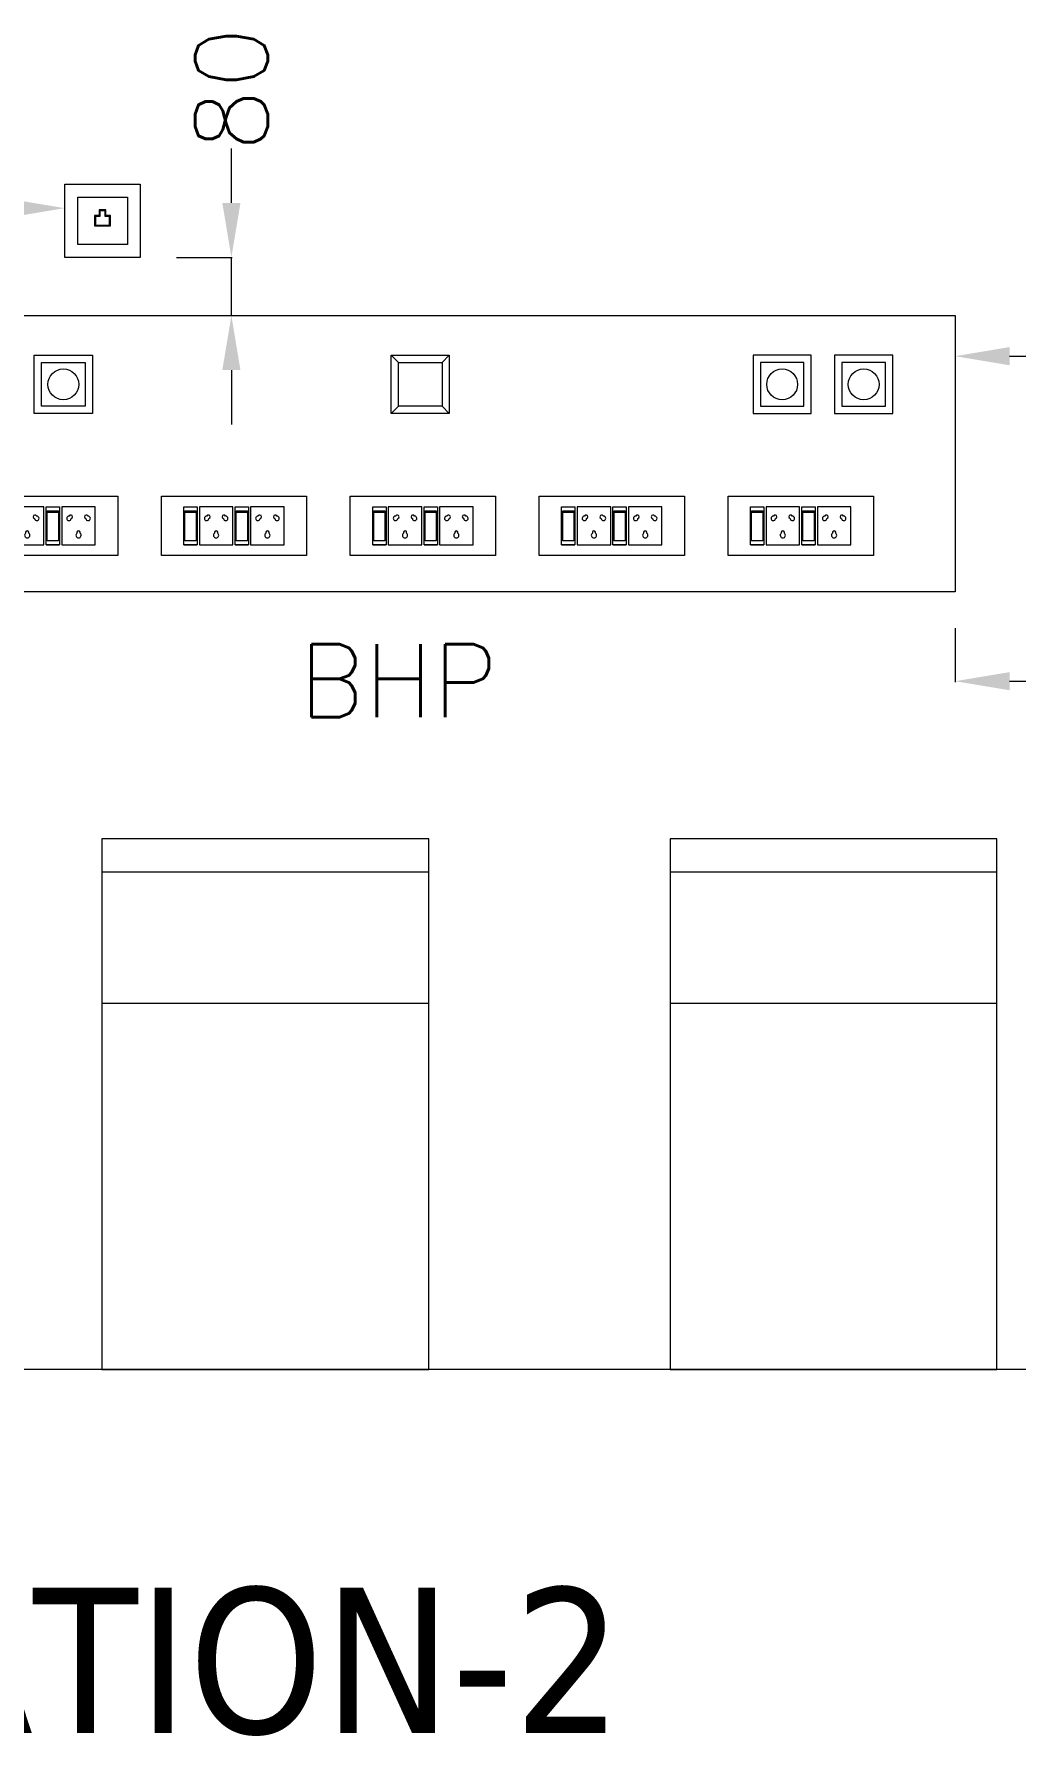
# Model space of a CAD drawing. Extents: x 3552052 to 4102982, y -707811 to -630695.
# Drawn here: x 3663307 to 3664658, y -696133 to -693792 of the extents above; entities that cross this region are included whole.
import ezdxf

# ---------------------------------------------------------------- set-up
doc = ezdxf.new("R2010")
doc.units = 0
doc.header["$LTSCALE"] = 6
doc.header["$MEASUREMENT"] = 0
doc.layers.get('0').update_dxf_attribs({"linetype": 'CONTINUOUS', "lineweight": 0})
doc.layers.get('Defpoints').update_dxf_attribs({"linetype": 'CONTINUOUS', "lineweight": 0})
for name, color, linetype, lineweight in [('ELE-4M UPS P.SB', 3, 'CONTINUOUS', 0), ('ELE-SOCKET NMBERING', 7, 'CONTINUOUS', 9), ('ELE. 2N0S OF 6-16 UPS SOCKETS', 191, 'CONTINUOUS', 0), ('ELE.LAN POINT', 3, 'CONTINUOUS', 0), ('EQP', 6, 'CONTINUOUS', 0), ('MEP_HVAC_RA_DUCT', 1, 'CONTINUOUS', 0)]:
    doc.layers.add(name, color=color, linetype=linetype, lineweight=lineweight)
doc.styles.add('Annotation', font='tahoma.ttf')
doc.styles.add('ROMANS', font='romans.shx')
doc.dimstyles.new('AEPL1', dxfattribs={"dimtxt": 100, "dimasz": 75, "dimexe": 1.25, "dimexo": 50, "dimtad": 0, "dimdec": 0, "dimtxsty": 'ROMANS', "dimcen": 2.5, "dimclrd": 7, "dimclre": 7, "dimadec": 0, "dimazin": 0, "dimtfac": 1, "dimtdec": 0, "dimtmove": 0, "dimatfit": 3, "dimfxl": 1, "dimlwd": 0, "dimlwe": 0, "dimarcsym": 0})

# ---------------------------------------------------------------- blocks, each defined once
blk = doc.blocks.new('5Y3AQY')
at = {"layer": 'ELE. 2N0S OF 6-16 UPS SOCKETS', "color": 72, "lineweight": 0}
for p, q in [((-311.5, -26.5), (-277.7, -26.5)), ((-311.5, -123.5), (-311.5, -26.5)), ((-311.5, -123.5), (-311.5, -26.5)), ((-308.7, -37), (-280.5, -37)), ((-308.7, -113), (-308.7, -37)), ((-308.7, -40.4), (-280.5, -40.4)), ((-280.5, -37), (-280.5, -113)), ((-277.7, -26.5), (-277.7, -123.5)), ((-272.1, -26.5), (-272.1, -123.5)), ((-187.1, -26.5), (-272.1, -26.5)), ((-187.1, -123.5), (-187.1, -26.5)), ((-181.4, -26.5), (-147.6, -26.5)), ((-181.4, -123.5), (-181.4, -26.5)), ((-181.4, -123.5), (-181.4, -26.5)), ((-178.6, -37), (-150.4, -37)), ((-178.6, -113), (-178.6, -37)), ((-178.6, -40.4), (-150.4, -40.4)), ((-150.4, -37), (-150.4, -113)), ((-147.6, -26.5), (-147.6, -123.5)), ((-57, -26.5), (-142, -26.5)), ((-142, -26.5), (-142, -123.5)), ((-57, -123.5), (-57, -26.5)), ((-311.5, -123.5), (-277.7, -123.5)), ((-277.7, -123.5), (-311.5, -123.5)), ((-280.5, -113), (-308.7, -113)), ((-272.1, -123.5), (-187.1, -123.5)), ((-181.4, -123.5), (-147.6, -123.5)), ((-147.6, -123.5), (-181.4, -123.5)), ((-150.4, -113), (-178.6, -113)), ((-142, -123.5), (-57, -123.5))]:
    blk.add_line(p, q, dxfattribs=at)
blk.add_lwpolyline([(-368.5, 0), (0, 0), (0, -150), (-368.5, -150)], close=True, dxfattribs=at)
for centre, radius, start, end in [((-253.8, -56.1), 5.7, 87.49, 354.7311), ((-249.3, -52.1), 4.6, 284.9049, 157.3162), ((-209.8, -52.1), 4.6, 22.6838, 255.0951), ((-205.3, -56.1), 5.7, 185.2689, 92.51), ((-123.7, -56.1), 5.7, 87.49, 354.7311), ((-119.2, -52.1), 4.6, 284.9049, 157.3162), ((-79.7, -52.1), 4.6, 22.6838, 255.0951), ((-75.2, -56.1), 5.7, 185.2689, 92.51), ((-229.6, -99), 6.62, 127.1584, 52.8416), ((-229.6, -92.3), 4.22, 341.4031, 198.5969), ((-99.5, -99), 6.62, 127.1584, 52.8416), ((-99.5, -92.3), 4.22, 341.4031, 198.5969)]:
    blk.add_arc(centre, radius, start, end, dxfattribs=at)
blk = doc.blocks.new('Voice')
at = {"layer": 'ELE.LAN POINT', "color": 6}
for points in [[(0, -31.8), (127.9, -31.8), (127.9, 92), (0, 92)], [(21.9, -10), (106, -10), (106, 70.1), (21.9, 70.1)], [(77.3, 21.4), (69.7, 21.4), (69.7, 11.7), (58.1, 11.7), (58.1, 21.4), (50.6, 21.4), (50.6, 38.7), (77.3, 38.7)], [(75.9, 22.8), (68.4, 22.8), (68.4, 13), (59.5, 13), (59.5, 22.8), (52, 22.8), (52, 37.4), (75.9, 37.4)]]:
    blk.add_lwpolyline(points, close=True, dxfattribs=at)
blk = doc.blocks.new('*D157')
at = {"layer": 'Defpoints', "color": 0, "linetype": 'ByBlock', "transparency": 16777216}
for p in [(3661174.2, -694031.2), (3661174.2, -694098.9), (3663349.1, -694098.9)]:
    blk.add_point(p, dxfattribs=at)
at = {"layer": 'ELE-4M UPS P.SB', "color": 7, "linetype": 'ByBlock', "lineweight": 0, "transparency": 16777216}
for p, q in [((3661174.2, -694048.9), (3661174.2, -694029.9)), ((3661249.2, -694031.2), (3662084.8, -694031.2)), ((3663274.1, -694031.2), (3662438.5, -694031.2)), ((3663349.1, -694048.9), (3663349.1, -694029.9))]:
    blk.add_line(p, q, dxfattribs=at)
at = {"layer": 'ELE-4M UPS P.SB', "color": 7, "linetype": 'ByBlock', "transparency": 16777216}
for points in [[(3661249.2, -694018.7), (3661249.2, -694043.7), (3661174.2, -694031.2)], [(3663274.1, -694018.7), (3663274.1, -694043.7), (3663349.1, -694031.2)]]:
    blk.add_solid(points, dxfattribs=at)
at = {"layer": 'ELE-4M UPS P.SB', "color": 0, "linetype": 'ByBlock', "transparency": 16777216, "insert": (3662261.6, -694031.2), "char_height": 100, "attachment_point": 5, "style": 'ROMANS'}
blk.add_mtext('2175', dxfattribs=at)
blk = doc.blocks.new('*D158')
at = {"layer": 'Defpoints', "color": 0, "linetype": 'ByBlock', "transparency": 16777216}
for p in [(3664574.7, -694558.9), (3665364.7, -694558.9), (3665364.7, -694681.9)]:
    blk.add_point(p, dxfattribs=at)
at = {"layer": 'ELE-4M UPS P.SB', "color": 7, "linetype": 'ByBlock', "lineweight": 0, "transparency": 16777216}
for p, q in [((3664574.7, -694608.9), (3664574.7, -694683.1)), ((3665364.7, -694608.9), (3665364.7, -694683.1)), ((3664649.7, -694681.9), (3664840.5, -694681.9)), ((3665289.7, -694681.9), (3665098.9, -694681.9))]:
    blk.add_line(p, q, dxfattribs=at)
at = {"layer": 'ELE-4M UPS P.SB', "color": 7, "linetype": 'ByBlock', "transparency": 16777216}
for points in [[(3664649.7, -694669.4), (3664649.7, -694694.4), (3664574.7, -694681.9)], [(3665289.7, -694669.4), (3665289.7, -694694.4), (3665364.7, -694681.9)]]:
    blk.add_solid(points, dxfattribs=at)
at = {"layer": 'ELE-4M UPS P.SB', "color": 0, "linetype": 'ByBlock', "transparency": 16777216, "insert": (3664969.7, -694681.9), "char_height": 100, "attachment_point": 5, "style": 'ROMANS'}
blk.add_mtext('790', dxfattribs=at)
blk = doc.blocks.new('*D159')
at = {"layer": 'Defpoints', "color": 0, "linetype": 'ByBlock', "transparency": 16777216}
for p in [(3663453.1, -694098.9), (3663578.5, -694098.9), (3663479.9, -694178.9)]:
    blk.add_point(p, dxfattribs=at)
at = {"layer": 'ELE-4M UPS P.SB', "color": 7, "linetype": 'ByBlock', "lineweight": 0, "transparency": 16777216}
for p, q in [((3663578.5, -694023.9), (3663578.5, -693948.9)), ((3663503.1, -694098.9), (3663579.7, -694098.9)), ((3663578.5, -694178.9), (3663578.5, -694098.9)), ((3663529.9, -694178.9), (3663579.7, -694178.9)), ((3663578.5, -694253.9), (3663578.5, -694328.9))]:
    blk.add_line(p, q, dxfattribs=at)
at = {"layer": 'ELE-4M UPS P.SB', "color": 7, "linetype": 'ByBlock', "transparency": 16777216}
for points in [[(3663566, -694023.9), (3663591, -694023.9), (3663578.5, -694098.9)], [(3663566, -694253.9), (3663591, -694253.9), (3663578.5, -694178.9)]]:
    blk.add_solid(points, dxfattribs=at)
at = {"layer": 'ELE-4M UPS P.SB', "color": 0, "linetype": 'ByBlock', "transparency": 16777216, "insert": (3663578.5, -693867.4), "char_height": 100, "attachment_point": 5, "rotation": 90, "style": 'ROMANS'}
blk.add_mtext('80', dxfattribs=at)
blk = doc.blocks.new('*D161')
at = {"layer": 'Defpoints', "color": 0, "linetype": 'ByBlock', "transparency": 16777216}
for p in [(3664574.7, -694178.9), (3665284.7, -694178.9), (3665284.7, -694234.8)]:
    blk.add_point(p, dxfattribs=at)
at = {"layer": 'ELE-4M UPS P.SB', "color": 7, "linetype": 'ByBlock', "lineweight": 0, "transparency": 16777216}
for p, q in [((3664574.7, -694228.9), (3664574.7, -694236)), ((3664649.7, -694234.8), (3664800.5, -694234.8)), ((3665209.7, -694234.8), (3665058.9, -694234.8)), ((3665284.7, -694228.9), (3665284.7, -694236))]:
    blk.add_line(p, q, dxfattribs=at)
at = {"layer": 'ELE-4M UPS P.SB', "color": 7, "linetype": 'ByBlock', "transparency": 16777216}
for points in [[(3664649.7, -694222.3), (3664649.7, -694247.3), (3664574.7, -694234.8)], [(3665209.7, -694222.3), (3665209.7, -694247.3), (3665284.7, -694234.8)]]:
    blk.add_solid(points, dxfattribs=at)
at = {"layer": 'ELE-4M UPS P.SB', "color": 0, "linetype": 'ByBlock', "transparency": 16777216, "insert": (3664929.7, -694234.8), "char_height": 100, "attachment_point": 5, "style": 'ROMANS'}
blk.add_mtext('710', dxfattribs=at)

msp = doc.modelspace()

# ---------------------------------------------------------------- linework, layer by layer
at = {"layer": 'ELE-4M UPS P.SB', "color": 0, "linetype": 'ByBlock'}
for p, q in [((3663808.4, -694243.6), (3663798.4, -694233.6)), ((3663868.4, -694243.6), (3663878.4, -694233.6)), ((3663798.4, -694313.6), (3663808.4, -694303.6)), ((3663868.4, -694303.6), (3663878.4, -694313.6))]:
    msp.add_line(p, q, dxfattribs=at)
at = {"layer": 'ELE-4M UPS P.SB', "color": 4, "linetype": 'ByBlock'}
msp.add_lwpolyline([(3663109.1, -694178.9), (3664574.7, -694178.9), (3664574.7, -694558.9), (3663109.1, -694558.9)], close=True, dxfattribs=at)
at = {"layer": 'ELE-4M UPS P.SB', "color": 0, "linetype": 'ByBlock'}
for points in [[(3663307.2, -694233.6), (3663387.2, -694233.6), (3663387.2, -694313.6), (3663307.2, -694313.6)], [(3663317.2, -694243.6), (3663377.2, -694243.6), (3663377.2, -694303.6), (3663317.2, -694303.6)], [(3663798.4, -694233.6), (3663878.4, -694233.6), (3663878.4, -694313.6), (3663798.4, -694313.6)], [(3663808.4, -694243.6), (3663868.4, -694243.6), (3663868.4, -694303.6), (3663808.4, -694303.6)], [(3664376.6, -694233.6), (3664296.6, -694233.6), (3664296.6, -694313.6), (3664376.6, -694313.6)], [(3664366.6, -694243.6), (3664306.6, -694243.6), (3664306.6, -694303.6), (3664366.6, -694303.6)], [(3664488.8, -694233.6), (3664408.8, -694233.6), (3664408.8, -694313.6), (3664488.8, -694313.6)], [(3664478.8, -694243.6), (3664418.8, -694243.6), (3664418.8, -694303.6), (3664478.8, -694303.6)]]:
    msp.add_lwpolyline(points, close=True, dxfattribs=at)
for centre in [(3663347.2, -694273.6), (3664336.6, -694273.6), (3664448.8, -694273.6)]:
    msp.add_circle(centre, 21.2, dxfattribs=at)
at = {"layer": 'EQP', "linetype": 'ByBlock'}
for p, q in [((3663850.1, -694898.9), (3663400.1, -694898.9)), ((3663400.1, -694898.9), (3663400.1, -695628.9)), ((3663850.1, -695628.9), (3663850.1, -694898.9)), ((3664632.2, -694898.9), (3664182.2, -694898.9)), ((3664182.2, -694898.9), (3664182.2, -695628.9)), ((3664632.2, -695628.9), (3664632.2, -694898.9)), ((3663850.1, -694944.5), (3663400.1, -694944.5)), ((3664632.2, -694944.5), (3664182.2, -694944.5)), ((3663850.1, -695125.2), (3663400.1, -695125.2)), ((3664632.2, -695125.2), (3664182.2, -695125.2)), ((3663400.1, -695628.9), (3663850.1, -695628.9)), ((3664182.2, -695628.9), (3664632.2, -695628.9))]:
    msp.add_line(p, q, dxfattribs=at)
at = {"layer": 'MEP_HVAC_RA_DUCT', "color": 8, "linetype": 'ByBlock'}
msp.add_lwpolyline([(3666824.2, -695628.9), (3660644.2, -695628.9)], dxfattribs=at)

# ---------------------------------------------------------------- block references
at = {"layer": 'ELE. 2N0S OF 6-16 UPS SOCKETS', "color": 3, "linetype": 'ByBlock', "xscale": 0.5427728613564214, "yscale": 0.5427728613564214, "zscale": 0.5427728613564214}
for p in [(3663422.1, -694427.5), (3663682.1, -694427.5), (3663942.1, -694427.5), (3664202.1, -694427.5), (3664462.1, -694427.5)]:
    msp.add_blockref('5Y3AQY', p, dxfattribs=at)
at = {"layer": 'ELE.LAN POINT', "color": 7, "xscale": -0.8135966191344682, "yscale": 0.8135966191344682, "zscale": 0.8135966191344682, "rotation": 180}
msp.add_blockref('Voice', (3663349.1, -694024.1), dxfattribs=at)

# ---------------------------------------------------------------- texts
at = {"insert": (3665251.3, -695929.1), "char_height": 200, "width": 2697.906, "attachment_point": 3, "style": 'Annotation'}
msp.add_mtext('\\pxql;ELEVATION-2', dxfattribs=at)
at = {"layer": 'ELE-SOCKET NMBERING', "color": 0, "insert": (3663671.5, -694631.2), "char_height": 100.004, "width": 2358.602, "attachment_point": 1, "style": 'Annotation'}
msp.add_mtext('{\\Fromans|c0;BHP}', dxfattribs=at)

# ---------------------------------------------------------------- dimensions: what is measured, and where the dimension line sits
at = {"layer": 'ELE-4M UPS P.SB', "color": 0, "linetype": 'ByBlock'}
dim = msp.add_linear_dim(base=(3663578.5, -694098.9), p1=(3663479.9, -694178.9), p2=(3663453.1, -694098.9), angle=90, dimstyle='AEPL1', dxfattribs=at)
dim.commit()
dim.dimension.update_dxf_attribs({"geometry": '*D159', "text_midpoint": (3663578.5, -693867.4)})
for base, p1, p2, picture, middle in [((3661174.2, -694031.2), (3663349.1, -694098.9), (3661174.2, -694098.9), '*D157', (3662261.6, -694031.2)), ((3665284.7, -694234.8), (3664574.7, -694178.9), (3665284.7, -694178.9), '*D161', (3664929.7, -694234.8)), ((3665364.7, -694681.9), (3664574.7, -694558.9), (3665364.7, -694558.9), '*D158', (3664969.7, -694681.9))]:
    dim = msp.add_linear_dim(base=base, p1=p1, p2=p2, dimstyle='AEPL1', dxfattribs=at)
    dim.commit()
    dim.dimension.update_dxf_attribs({"geometry": picture, "text_midpoint": middle})

doc.saveas('drawing.dxf')
